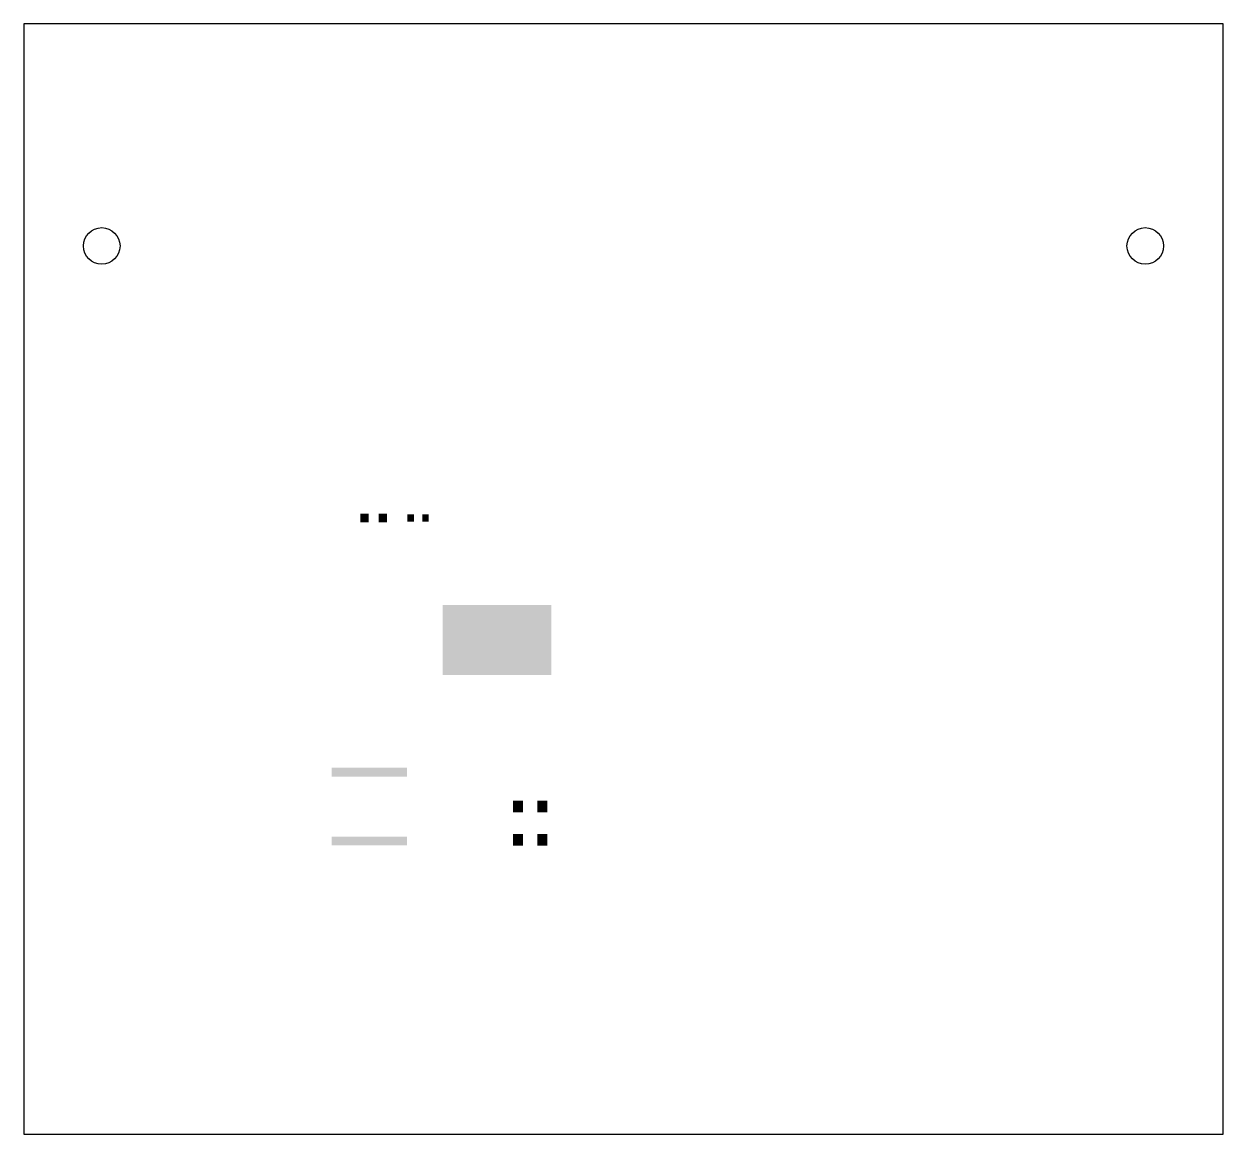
# Model space of a CAD drawing. Extents: x 8.54 to 13.94, y 0.77 to 5.77.
import ezdxf

# ---------------------------------------------------------------- set-up
doc = ezdxf.new("R2010")
doc.units = 0
doc.header["$MEASUREMENT"] = 0
doc.layers.get('0').update_dxf_attribs({"linetype": 'CONTINUOUS'})
doc.layers.add('31', color=253, linetype='CONTINUOUS')

# ---------------------------------------------------------------- blocks, each defined once
blk = doc.blocks.new('RECT')
blk.add_solid([(-0.5, -0.5), (0.5, -0.5), (-0.5, 0.5), (0.5, 0.5)])

msp = doc.modelspace()

# ---------------------------------------------------------------- linework, layer by layer
msp.add_lwpolyline([(8.5398, 0.7672), (13.9398, 0.7672), (13.9398, 5.7672), (8.5398, 5.7672)], close=True)
for centre in [(8.8898, 4.7672), (13.5898, 4.7672)]:
    msp.add_circle(centre, 0.0825)

# ---------------------------------------------------------------- block references
at = {"layer": '31'}
for p, xscale, yscale, rotation in [((10.0738, 3.5422), 0.03700000000000001, 0.039, 180), ((10.1558, 3.5422), 0.03700000000000001, 0.039, 180), ((10.7647, 2.2422), 0.052992, 0.045118, 270), ((10.8749, 2.2422), 0.052992, 0.045118, 270), ((10.7647, 2.0922), 0.052992, 0.045118, 270), ((10.8749, 2.0922), 0.052992, 0.045118, 270)]:
    msp.add_blockref('RECT', p, dxfattribs=dict(at, xscale=xscale, yscale=yscale, rotation=rotation))
for p, xscale, yscale in [((10.2813, 3.5422), 0.02937, 0.033307), ((10.3483, 3.5422), 0.02937, 0.033307), ((10.6698, 2.9922), 0.4900000000000001, 0.315), ((10.0948, 2.3972), 0.34, 0.04), ((10.0948, 2.0872), 0.34, 0.04)]:
    msp.add_blockref('RECT', p, dxfattribs=dict(at, xscale=xscale, yscale=yscale))

doc.saveas('drawing.dxf')
